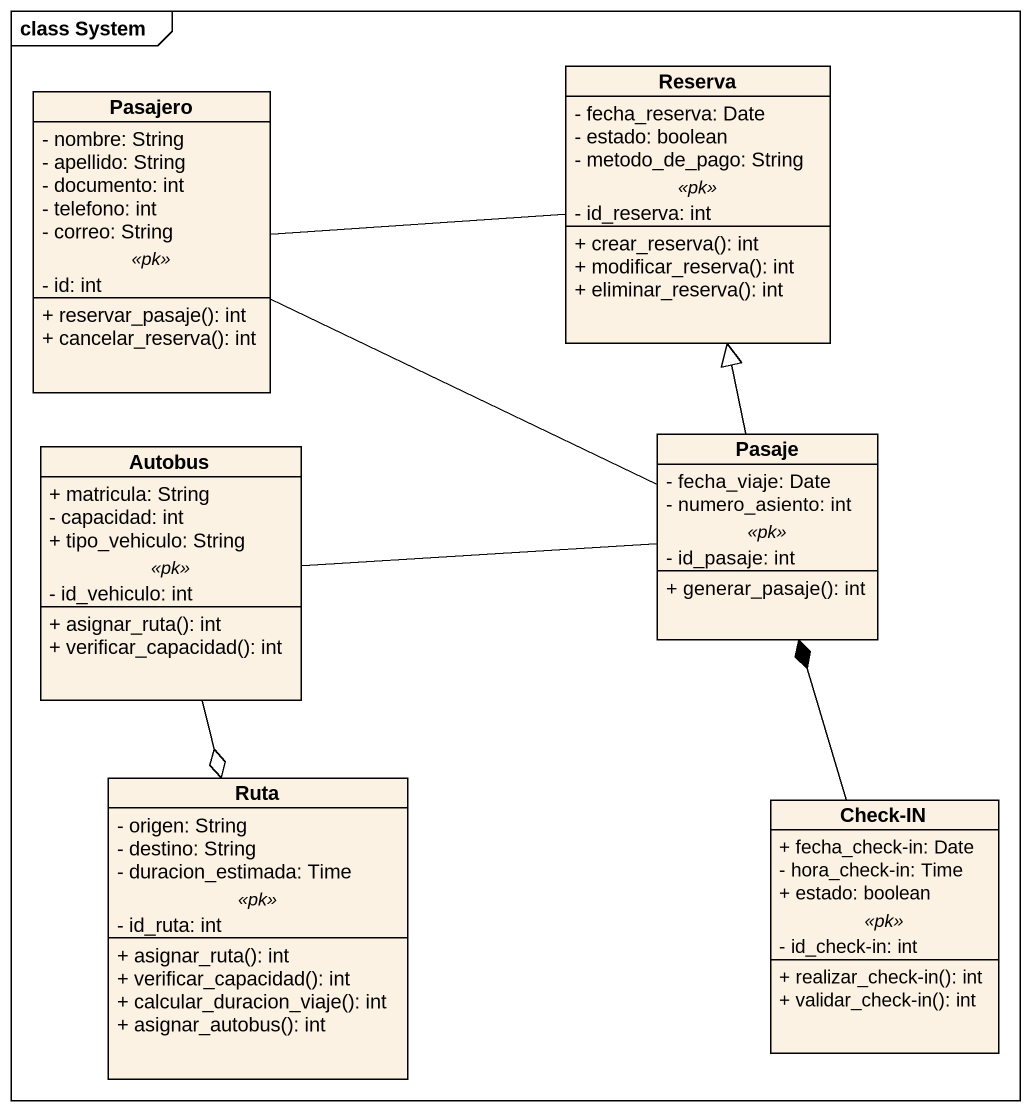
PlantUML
@startuml
mainframe class System
hide circle
hide empty members
skinparam classAttributeIconSize 0
class Reserva {
  - fecha_reserva: Date
  - estado: boolean
  - metodo_de_pago: String
  .. <<pk>> ..
  - id_reserva: int
  --
  + crear_reserva(): int
  + modificar_reserva(): int
  + eliminar_reserva(): int
}
class Pasajero {
  - nombre: String
  - apellido: String
  - documento: int
  - telefono: int
  - correo: String
  .. <<pk>> ..
  - id: int
  --
  + reservar_pasaje(): int
  + cancelar_reserva(): int
}
class Autobus {
  + matricula: String
  - capacidad: int
  + tipo_vehiculo: String
  .. <<pk>> ..
  - id_vehiculo: int
  --
  + asignar_ruta(): int
  + verificar_capacidad(): int
}
class Pasaje {
  - fecha_viaje: Date
  - numero_asiento: int
  .. <<pk>> ..
  - id_pasaje: int
  --
  + generar_pasaje(): int
}
class Ruta {
  - origen: String
  - destino: String
  - duracion_estimada: Time
  .. <<pk>> ..
  - id_ruta: int
  --
  + asignar_ruta(): int
  + verificar_capacidad(): int
  + calcular_duracion_viaje(): int
  + asignar_autobus(): int
}
class "Check-IN" as Check_IN {
  + fecha_check-in: Date
  - hora_check-in: Time
  + estado: boolean
  .. <<pk>> ..
  - id_check-in: int
  --
  + realizar_check-in(): int
  + validar_check-in(): int
}
Pasajero -right- Reserva
Autobus -right- Pasaje
Autobus -- Ruta
Autobus --o Ruta
Pasaje -up-|> Reserva
Pasaje -left- Pasajero
Pasaje -- Check_IN
Check_IN -up-* Pasaje
@enduml
